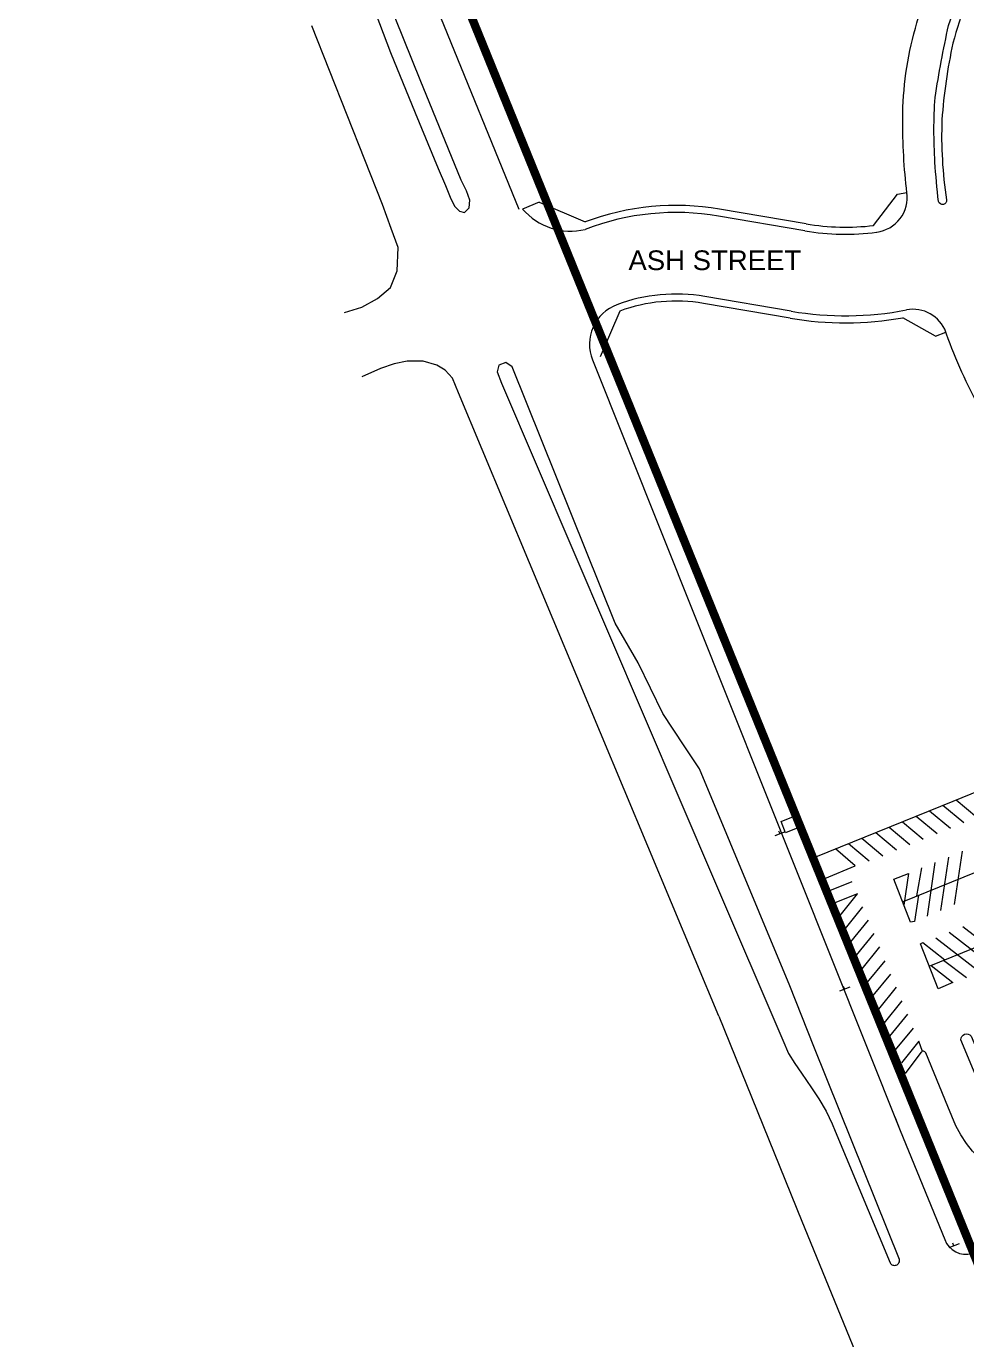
# Model space of a CAD drawing. Header units: feet. Extents: x 6763715 to 6770513, y 1886699 to 1891873.
# Drawn here: x 6763826 to 6764494, y 1889253 to 1890187 of the extents above; entities that cross this region are included whole.
import ezdxf

# ---------------------------------------------------------------- set-up
doc = ezdxf.new("R2010")
doc.units = ezdxf.units.FT
doc.header["$LTSCALE"] = 48
doc.header["$MEASUREMENT"] = 0
doc.linetypes.add('PHANTOM2', pattern=[1.25, 0.625, -0.125, 0.125, -0.125, 0.125, -0.125])
doc.layers.get('0').update_dxf_attribs({"lineweight": 0})
for name, color, linetype, lineweight in [('C-PKNG-STRP', 3, 'Continuous', 0), ('C-PROP', 7, 'PHANTOM2', 0), ('C-ROAD', 5, 'Continuous', 0), ('L-SITE-WALK', 6, 'Continuous', 0)]:
    doc.layers.add(name, color=color, linetype=linetype, lineweight=lineweight)
doc.layers.add('C-ROAD-IDEN', color=7, linetype='Continuous')
doc.styles.get("Standard").update_dxf_attribs({"font": 'arial.ttf'})

# ---------------------------------------------------------------- blocks, each defined once
blk = doc.blocks.new('Campus_Base_Map_NEW$0$S1')
for points in [[(-0.083, 0), (0.083, 0)], [(0, 0), (0, -0.042)]]:
    blk.add_lwpolyline(points)

msp = doc.modelspace()

# ---------------------------------------------------------------- linework, layer by layer
at = {"layer": 'C-PKNG-STRP'}
for points in [[(6764448.68, 1889564.81), (6764631.67, 1889638.9)], [(6764486.87, 1889637.21), (6764501.57, 1889624.98)], [(6764467.93, 1889629.51), (6764482.88, 1889617.07)], [(6764477.45, 1889633.38), (6764492.27, 1889621.05)], [(6764439.19, 1889617.81), (6764454.01, 1889605.48)], [(6764448.69, 1889621.67), (6764463.49, 1889609.37)], [(6764458.4, 1889625.63), (6764473.31, 1889613.22)], [(6764419.83, 1889609.93), (6764434.75, 1889597.52)], [(6764429.65, 1889613.93), (6764444.48, 1889601.59)], [(6764467.78, 1889519), (6764650.29, 1889593.11), (6764635.54, 1889605.28), (6764643.97, 1889609.11), (6764657.11, 1889576.46), (6764640, 1889588.93)], [(6764393.52, 1889581.22), (6764415.17, 1889590.21), (6764401.09, 1889602.3)], [(6764410.39, 1889606.09), (6764424.96, 1889593.97)], [(6764491.05, 1889600.71), (6764485.42, 1889562.77)], [(6764458.96, 1889568.97), (6764462.36, 1889588.85)], [(6764471.8, 1889592.57), (6764466.16, 1889554.63)], [(6764481.32, 1889596.5), (6764475.69, 1889558.57)], [(6764460.01, 1889569.4), (6764457.17, 1889550.84), (6764454.37, 1889550.17), (6764442.49, 1889580.75), (6764453.01, 1889584.92), (6764449.68, 1889562.25)], [(6764397.06, 1889572.65), (6764413, 1889579.13)], [(6764416.84, 1889570.31), (6764400.63, 1889563.99)], [(6764404.35, 1889554.99), (6764416.84, 1889570.31)], [(6764408.12, 1889545.84), (6764420.59, 1889561.14)], [(6764412.1, 1889536.21), (6764424.66, 1889551.62)], [(6764481.96, 1889543.13), (6764513.48, 1889518.77)], [(6764491.61, 1889547.11), (6764523.14, 1889522.75)], [(6764415.99, 1889526.79), (6764428.46, 1889542.09)], [(6764468.98, 1889519.48), (6764484.43, 1889507.39), (6764474.13, 1889502.96), (6764461.52, 1889534.8), (6764463.22, 1889535.7), (6764478.76, 1889523.46)], [(6764472.4, 1889539.06), (6764503.92, 1889514.7)], [(6764419.95, 1889517.17), (6764432.61, 1889532.71)], [(6764423.93, 1889507.55), (6764436.42, 1889522.88)], [(6764477.95, 1889523.13), (6764494.22, 1889510.94)], [(6764427.85, 1889498.05), (6764440.36, 1889513.4)], [(6764431.84, 1889488.37), (6764444.55, 1889503.97)], [(6764435.81, 1889478.77), (6764448.4, 1889494.23)], [(6764439.73, 1889469.26), (6764452.47, 1889484.89)], [(6764443.79, 1889459.43), (6764456.45, 1889474.97)], [(6764463.05, 1889458.36), (6764460.43, 1889465.54), (6764448, 1889450.21)]]:
    msp.add_lwpolyline(points, dxfattribs=at)
at = {"layer": 'C-PROP', "ltscale": 0.02, "const_width": 6, "elevation": -178.8}
msp.add_lwpolyline([(6769012.67, 1888295.37, 0.136105), (6767938.83, 1887977.76, -0.282387), (6765535.01, 1887963.21), (6765125.2, 1887960.53), (6765008.26, 1888061.18), (6763829.05, 1890965.33), (6763828.78, 1890985.96), (6763983.43, 1891051.43), (6764153.83, 1890819.55), (6764199.85, 1890842), (6764151.8, 1891122.84, -0.016472), (6764351.86, 1891197.56, -0.000343), (6765614.04, 1891619.04, -0.151573), (6766084.72, 1891639.02, -0.00004), (6767109.8, 1891365.37), (6767424.22, 1891242.17)], format="xyb", dxfattribs=at)
at = {"layer": 'C-ROAD', "lineweight": 0}
for p, q in [((6764120.17, 1890193.73), (6764176, 1890057.23)), ((6764379.35, 1890041.78), (6764317.89, 1890052.27)), ((6764369.6, 1889984.61), (6764308.13, 1889995.1)), ((6764228.25, 1889950.04), (6764446.95, 1889402.04)), ((6764228.25, 1889950.04), (6764446.95, 1889402.04))]:
    msp.add_line(p, q, dxfattribs=at)
at = {"layer": 'C-ROAD'}
for points in [[(6764451.97, 1890068.08, -0.000505), (6764451.86, 1890068.76, -0.030808), (6764448.86, 1890121.55, -0.069523), (6764457.98, 1890185.72, -0.062299), (6764481.26, 1890247.52, -0.055306), (6764513.31, 1890296.68, -0.058435), (6764551.69, 1890337.38), (6764584.18, 1890367.77), (6764614.36, 1890396.97), (6764646.21, 1890427.2), (6764692.52, 1890471), (6764730.61, 1890506.63), (6764773.49, 1890548.22), (6764791.98, 1890564.41), (6764894.53, 1890663.11)], [(6764474.35, 1890062.53, -0.015407), (6764471.82, 1890090.64, -0.033946), (6764471.89, 1890136.49, -0.017192), (6764481.48, 1890187.76, -0.031181), (6764508.09, 1890249.97, -0.069063), (6764544.92, 1890297.84), (6764550.63, 1890305.12), (6764558.86, 1890313.14), (6764571.86, 1890325.54), (6764602.83, 1890354.66), (6764654.17, 1890402.78, -0.829926), (6764657.43, 1890399.08), (6764564.25, 1890309.63, 0.033141), (6764536.28, 1890279.18, 0.057531), (6764506.55, 1890233.15, 0.054139), (6764484.58, 1890175.21, 0.036652), (6764476.74, 1890120.75, 0.046385), (6764479.99, 1890063.79, -0.943603), (6764474.35, 1890062.53, -2.402838)], [(6764502.24, 1889918.17, -0.037393), (6764478.77, 1889971.79, -0.037393)], [(6764582.26, 1889367.32, -0.396551), (6764486.72, 1889405.57), (6764480.87, 1889419.13), (6764465.22, 1889457.35, 0.637374), (6764461.84, 1889457.51), (6764450.72, 1889442.64), (6764387.16, 1889596.63), (6764484.8, 1889636.37), (6764594.73, 1889681.11)], [(6764723.44, 1889437.14), (6764720.18, 1889433.32, 0.208955), (6764692.51, 1889439.88), (6764607.93, 1889406.45), (6764571.74, 1889392.14, -0.411796), (6764509.27, 1889420.6), (6764490.1, 1889466.68, -0.707022), (6764497.5, 1889469.22), (6764507.25, 1889445.87, 0.226094), (6764514.67, 1889439.48, 0.225591), (6764566.83, 1889434.58), (6764632.9, 1889460.06), (6764680.63, 1889477.77, -0.172222), (6764699.75, 1889476.31, 0.113666), (6764719.92, 1889477.19), (6764748.65, 1889487.21, -0.401594), (6764750.68, 1889486.28), (6764746.7, 1889468.86), (6764727.27, 1889440.97), (6764724.38, 1889440.62), (6764723.22, 1889439.28)], [(6764443.26, 1889411.8), (6764446.95, 1889402.04), (6764478.7, 1889324.58, 0.382995), (6764498.23, 1889314.64)]]:
    msp.add_lwpolyline(points, format="xyb", dxfattribs=at)
for points in [[(6764074.33, 1890196.12), (6764084.68, 1890168.45), (6764102.14, 1890125.67), (6764118.61, 1890086.12), (6764123.73, 1890074.08), (6764127.65, 1890064.44), (6764130.48, 1890058.94), (6764133.74, 1890055.76), (6764137.43, 1890054.88), (6764140.61, 1890058.14), (6764141.01, 1890063.66), (6764138.64, 1890070.08), (6764134.86, 1890077.86), (6764105.78, 1890149.19), (6764082.57, 1890206.83)], [(6764052.06, 1889983.76), (6764064.33, 1889987.45), (6764075.38, 1889993.58), (6764084.59, 1890001.56), (6764089.5, 1890013.23), (6764090.11, 1890029.8), (6764085.2, 1890043.3), (6764079.06, 1890060.49), (6764028.73, 1890187.54)], [(6764318.22, 1889483.51), (6764133, 1889926.49), (6764128.73, 1889937.06), (6764123.67, 1889942.59), (6764117.68, 1889946.27), (6764108.02, 1889949.03), (6764096.51, 1889949.03), (6764087.3, 1889947.19), (6764077.63, 1889943.97), (6764064.28, 1889937.98)], [(6764368.73, 1889504.9), (6764304.44, 1889659.27), (6764293.53, 1889675.64), (6764278.26, 1889698.55), (6764260.8, 1889734.56), (6764244.43, 1889762.93), (6764171.32, 1889945.15), (6764166.72, 1889948.19), (6764161.81, 1889946.35), (6764160.58, 1889941.44), (6764163.65, 1889933.46), (6764315.87, 1889578.08), (6764363.72, 1889466.28)], [(6764363.72, 1889466.28), (6764367.65, 1889456.93), (6764372.06, 1889449.71), (6764377.01, 1889442.99), (6764383.98, 1889432.52), (6764389.33, 1889424.73), (6764394.4, 1889415.95), (6764398.74, 1889406.79), (6764400.82, 1889401.59), (6764439.84, 1889308.04), (6764440.19, 1889307.54), (6764440.64, 1889307.09), (6764441.17, 1889306.72), (6764441.75, 1889306.45), (6764442.37, 1889306.28), (6764443.01, 1889306.23), (6764443.65, 1889306.28), (6764444.27, 1889306.45), (6764444.85, 1889306.72), (6764445.38, 1889307.09), (6764445.83, 1889307.54), (6764446.2, 1889308.07), (6764446.47, 1889308.65), (6764446.64, 1889309.27), (6764446.69, 1889309.91), (6764446.67, 1889310.31), (6764404.25, 1889415.97), (6764385.78, 1889461.94), (6764368.73, 1889504.9)], [(6764318.22, 1889483.51), (6764377.17, 1889337.72), (6764442.77, 1889177.23)]]:
    msp.add_lwpolyline(points, dxfattribs=at)
msp.add_lwpolyline([(6764365.5, 1889613.82), (6764362.37, 1889621.81), (6764371.24, 1889625.29), (6764374.37, 1889617.3)], close=True, dxfattribs=at)
at = {"layer": 'C-ROAD', "lineweight": 0}
for centre, radius, start, end in [((6764427.1, 1890065.59), 25, 277.47217, 7.76499), ((6764427.1, 1890065.59), 25, 277.47217, 7.76499), ((6764212.81, 1890086.85), 45.29, 220.83755, 283.26585), ((6764287.78, 1889875.82), 179, 80.31828, 111.14818), ((6764287.78, 1889875.82), 179, 80.31828, 111.14818), ((6764408.11, 1890210.35), 171, 260.31828, 277.47217), ((6764408.11, 1890210.35), 171, 260.31828, 277.47217), ((6764287.78, 1889875.82), 121, 80.31828, 110.36139), ((6764287.78, 1889875.82), 121, 80.31828, 110.36139), ((6764256.12, 1889961.13), 30, 110.36139, 201.75621), ((6764256.12, 1889961.13), 30, 110.36139, 201.75621), ((6764408.11, 1890210.35), 229, 260.31828, 280.9225), ((6764408.11, 1890210.35), 229, 260.31828, 280.9225), ((6764456.24, 1889960.95), 25, 20.62218, 100.9225), ((6764456.24, 1889960.95), 25, 20.62218, 100.9225)]:
    msp.add_arc(centre, radius, start, end, dxfattribs=at)
at = {"layer": 'L-SITE-WALK', "lineweight": 0}
for p, q in [((6764428.16, 1890045.56), (6764445.23, 1890067.91)), ((6764445.23, 1890067.91), (6764451.87, 1890068.97)), ((6764190.52, 1890062.03), (6764178.54, 1890057.23)), ((6764190.52, 1890062.03, 0), (6764223.03, 1890048.07, 0)), ((6764380.19, 1890046.71), (6764318.73, 1890057.2)), ((6764247.72, 1889984.7), (6764233.78, 1889952.25)), ((6764368.76, 1889979.68), (6764307.29, 1889990.17)), ((6764472.19, 1889966.92), (6764448.93, 1889979.94)), ((6764472.19, 1889966.92), (6764479.64, 1889969.76))]:
    msp.add_line(p, q, dxfattribs=at)
for centre, radius, start, end in [((6764287.78, 1889875.62), 184.2, 80.32689, 110.57905), ((6764408.11, 1890210.35), 166, 260.31828, 276.93619), ((6764287.77, 1889875.52), 116.3, 80.33782, 110.14424), ((6764408.11, 1890210.35), 234, 260.31828, 280.046)]:
    msp.add_arc(centre, radius, start, end, dxfattribs=at)

# ---------------------------------------------------------------- block references
at = {"layer": 'C-PKNG-STRP'}
for p, xscale, yscale, zscale, rotation in [((6764361.64, 1889613.08), 47.99999999999999, 47.99999999999999, 47.99999999999999, 201.4203626504543), ((6764407.61, 1889502.7), 47.99999999999999, 47.99999999999999, 47.99999999999999, 201.4203626505636), ((6764485.26, 1889320.06), 48, 48, 48, 201.4203626506265)]:
    msp.add_blockref('Campus_Base_Map_NEW$0$S1', p, dxfattribs=dict(at, xscale=xscale, yscale=yscale, zscale=zscale, rotation=rotation))

# ---------------------------------------------------------------- texts
at = {"layer": 'C-ROAD-IDEN'}
msp.add_text('ASH STREET', height=14, dxfattribs=at).set_placement((6764253.89, 1890013.83))

doc.saveas('drawing.dxf')
